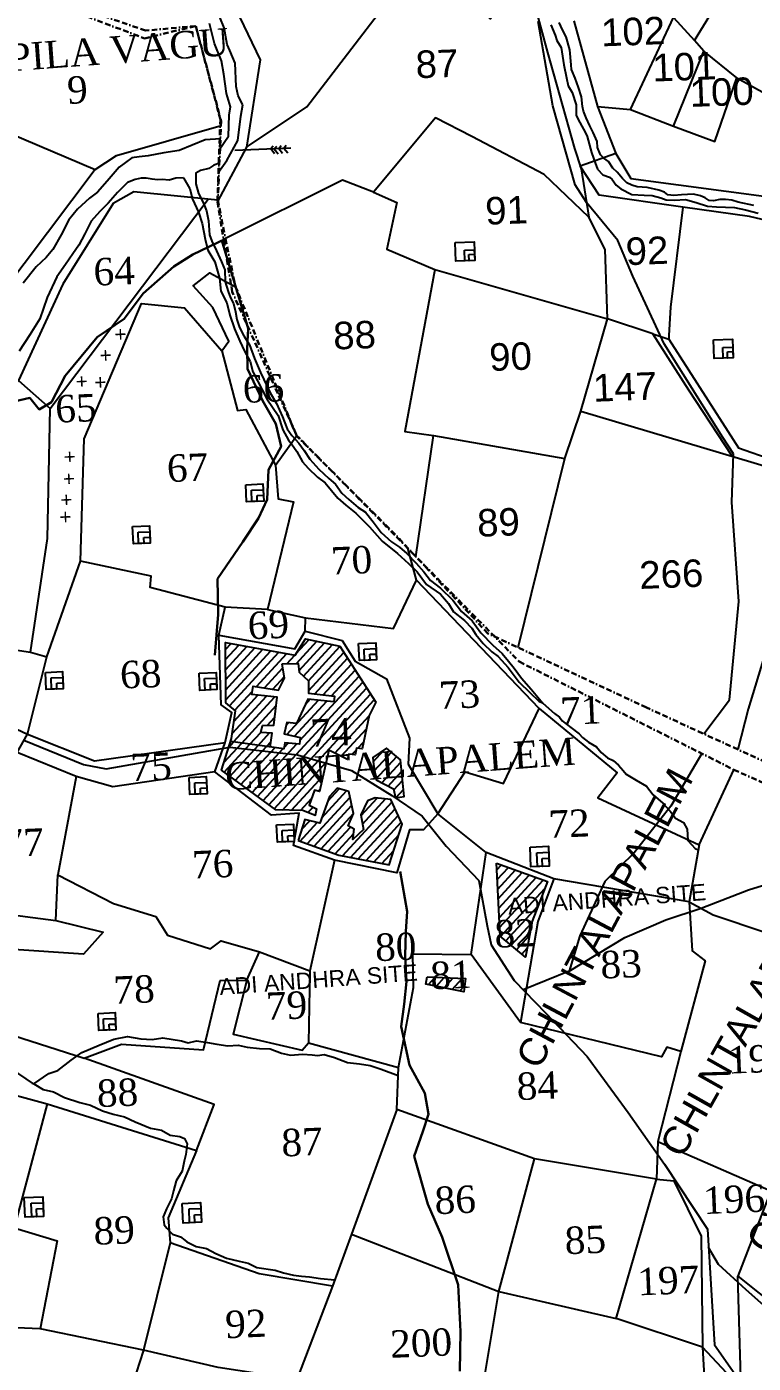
# Model space of a CAD drawing. Header units: inches. Extents: x 304037 to 460575, y 1453943 to 1639883.
# Drawn here: x 325574 to 326255, y 1598480 to 1599732 of the extents above; entities that cross this region are included whole.
import ezdxf

# ---------------------------------------------------------------- set-up
doc = ezdxf.new("R2010")
doc.units = ezdxf.units.IN
doc.header["$MEASUREMENT"] = 0
for name, pattern in [('ACAD_ISO02W100', [15, 12, -3]), ('ACAD_ISO07W100', [3, 0, -3]), ('BORDER', [1.75, 0.5, -0.25, 0.5, -0.25, 0, -0.25])]:
    doc.linetypes.add(name, pattern=pattern)
for name, color, linetype in [('CARTTRACK', 30, 'ACAD_ISO02W100'), ('NALA', 4, 'Continuous'), ('SQUAREWELL', 5, 'Continuous'), ('SURVEY_BND', 7, 'Continuous'), ('SURVEY_NO', 7, 'Continuous'), ('TEXT', 7, 'Continuous'), ('VILLAGE_AREA', 1, 'Continuous'), ('WATER_BODY', 4, 'Continuous')]:
    doc.layers.add(name, color=color, linetype=linetype)
doc.layers.add('FOOTPATH', color=150, linetype='ACAD_ISO07W100', lineweight=30)
doc.layers.add('VILL_BOUNDARY', color=6, linetype='BORDER', lineweight=30)
doc.styles.get("Standard").update_dxf_attribs({"font": 'arial.ttf'})
doc.dimstyles.get("Standard").update_dxf_attribs({"dimtxt": 0.18, "dimasz": 0.18, "dimexe": 0.18, "dimexo": 0.0625, "dimgap": 0.09, "dimtad": 0, "dimtih": 1, "dimtoh": 1, "dimdec": 4, "dimzin": 0, "dimdsep": 46, "dimtxsty": 'Standard', "dimcen": 0.09, "dimadec": 0, "dimazin": 0, "dimtfac": 1, "dimtdec": 4, "dimtofl": 0, "dimtmove": 0, "dimatfit": 3, "dimfxl": 0, "dimtolj": 1, "dimtzin": 0, "dimarcsym": 0})

# ---------------------------------------------------------------- blocks, each defined once
blk = doc.blocks.new('MADANAGARIAPALLE')
at = {"layer": 'CARTTRACK'}
blk.add_lwpolyline([(43.98, -222.1), (46.44, -219.08), (47.62, -210.19), (47.31, -201.15), (47.62, -196.77), (46.72, -195.25), (41.71, -186.55), (39.08, -180.27), (37.83, -176.99), (35.1, -173.44), (34.14, -171.78), (32.37, -164.54), (31.34, -156.84)], dxfattribs=at)
at = {"layer": 'NALA'}
for p, q in [((2.77, -156.34), (2.41, -155.36)), ((3, -157.86), (2.77, -156.34)), ((3.22, -158.44), (3, -157.86)), ((32.48, -157.17), (32.84, -158.13)), ((3.64, -159.6), (3.22, -158.44)), ((32.84, -158.13), (32.97, -158.61)), ((32.97, -158.61), (33.33, -159.26)), ((3.66, -161.73), (3.64, -159.6)), ((33.33, -159.26), (33.37, -159.67)), ((33.37, -159.67), (33.52, -160.87)), ((33.52, -160.87), (33.73, -162.06)), ((3.83, -162.56), (3.66, -161.73)), ((4.22, -163.41), (3.83, -162.56)), ((33.73, -162.06), (33.85, -162.78)), ((3.99, -164.43), (4.22, -163.41)), ((33.85, -162.78), (34.19, -163.41)), ((34.19, -163.41), (34.5, -164.53)), ((3.63, -166.64), (3.99, -164.43)), ((34.5, -164.53), (34.47, -165.51)), ((34.47, -165.51), (34.78, -166.14)), ((34.78, -166.14), (35.26, -167.12)), ((2.58, -168.4), (3.63, -166.64)), ((35.26, -167.12), (35.4, -167.43)), ((35.4, -167.43), (35.73, -168.91)), ((1.77, -169.43), (2.58, -168.4)), ((35.73, -168.91), (36.05, -169.87)), ((36.05, -169.87), (36.23, -170.46)), ((36.23, -170.46), (36.69, -170.97)), ((36.69, -170.97), (37.28, -171.22)), ((37.28, -171.22), (37.52, -171.44)), ((37.52, -171.44), (37.86, -171.96)), ((37.86, -171.96), (38.27, -172.31)), ((38.27, -172.31), (39.26, -172.85)), ((39.26, -172.85), (40.37, -172.98)), ((40.37, -172.98), (41.11, -173.02)), ((41.11, -173.02), (41.9, -173.27)), ((41.9, -173.27), (42.37, -173.47)), ((42.37, -173.47), (43.12, -173.53)), ((43.12, -173.53), (44.11, -173.49)), ((44.11, -173.49), (45.07, -173.8)), ((45.07, -173.8), (46.1, -174.17)), ((46.1, -174.17), (46.91, -174.27)), ((46.91, -174.27), (48.54, -174.39)), ((48.54, -174.39), (49.53, -174.64)), ((49.53, -174.64), (50.67, -174.98))]:
    blk.add_line(p, q, dxfattribs=at)
for points in [[(1.92, -167.41), (2.8, -166.2), (2.93, -164.29), (3.08, -163.53), (2.76, -162.31), (2.58, -160.55), (2.41, -159.33), (1.84, -157.73), (1.46, -155.9)], [(50.3, -174.28), (48.89, -173.91), (48.34, -173.73), (47.76, -173.64), (47.25, -173.62), (46.67, -173.73), (46.27, -173.68), (45.93, -173.43), (45.51, -173.23), (44.87, -173.03), (43.77, -173.05), (43.07, -173.09), (42.54, -173.02), (42.24, -172.76), (41.73, -172.55), (40.69, -172.28), (39.78, -172.18), (39.29, -172.02), (38.84, -171.79), (38.47, -171.37), (38.01, -170.78), (37.61, -170.41), (37.24, -169.8), (36.83, -169.46), (36.56, -169.16), (36.31, -168.48), (36.3, -167.93), (35.97, -167.1), (35.68, -166.5), (35.37, -165.75), (35.15, -165.13), (35.09, -164.72), (35.02, -163.83), (34.79, -162.98), (34.49, -162.11), (34.19, -161.3), (34.19, -160.89), (34.11, -159.52), (33.84, -158.33), (33.53, -157.66), (33.24, -157.01)]]:
    blk.add_lwpolyline(points, dxfattribs=at)
at = {"layer": 'SQUAREWELL'}
for points in [[(23.03, -176.63), (24.76, -176.63), (24.76, -178.33), (23.03, -178.33)], [(23.86, -177.35), (24.76, -177.35), (24.76, -178.33), (23.86, -178.33)], [(24.25, -177.76), (24.76, -177.76), (24.76, -178.33), (24.25, -178.33)], [(46.19, -186.34), (47.92, -186.34), (47.92, -188.04), (46.19, -188.04)], [(47.02, -187.06), (47.92, -187.06), (47.92, -188.04), (47.02, -188.04)], [(47.41, -187.47), (47.92, -187.47), (47.92, -188.04), (47.41, -188.04)]]:
    blk.add_lwpolyline(points, close=True, dxfattribs=at)
at = {"layer": 'SURVEY_BND'}
for points in [[(14.52, -130.3), (17.57, -132.38), (17.91, -135.8), (17.69, -138.86), (14.15, -143.56), (11.31, -143.64), (5.41, -142.55), (1.75, -144.15), (1.51, -149.16), (2.83, -152.23), (5.93, -159.39), (4.41, -167.27), (1.57, -172.09)], [(4.41, -167.27), (10.02, -163.8), (21.43, -150.02), (26.99, -156.44), (30.43, -152.56), (26.92, -145.44), (24.39, -140.47), (20.82, -147.08), (14.15, -143.56)], [(30.43, -152.56), (32.07, -159.69), (34.22, -168.49), (34.73, -170.36), (35.28, -174.78), (31.36, -170.75), (24.91, -167.04), (21.68, -165.25), (15.79, -171.78), (13.03, -170.57), (2.01, -175.56)], [(43.64, -156.94), (45.48, -159.09), (49.57, -152.94)], [(34.57, -156.9), (36.44, -164.75), (39.42, -165.13), (43.64, -156.94), (40.82, -153.62)], [(39.42, -165.13), (43.28, -166.81), (46.29, -160.1), (45.48, -159.09)], [(43.28, -166.81), (46.97, -168.32), (49.2, -162.61), (46.29, -160.1)], [(49.2, -162.61), (53.13, -164.97), (55.33, -165.14), (68.21, -169.49), (69.2, -167.76), (71.53, -168.32), (71.01, -163.69)], [(36.44, -164.75), (37.94, -169.09), (34.66, -170.12)], [(37.94, -169.09), (39.21, -171.41), (52.16, -173.63), (55.66, -174.95), (61.54, -175.76), (63.48, -167.89)], [(43.85, -174.19), (36.29, -172.8), (34.66, -170.12)], [(15.79, -171.78), (17.88, -172.79), (16.81, -177.01), (21.09, -179.02), (36.63, -184.07), (36.66, -177.76), (35.28, -174.78)], [(40.71, -185.58), (42.14, -186.14), (47.19, -194.68), (48.11, -196.22), (51.19, -197.45), (53.57, -197.33), (56.81, -194.17), (57.83, -191.14), (58.78, -189.56), (59.64, -189.83), (66.62, -182.37), (62.72, -179.96), (59.44, -177.88), (49.89, -175.26), (43.85, -174.19), (42.39, -183.23), (42.14, -185.8), (42.14, -186.14)], [(21.09, -179.02), (17.83, -193.63), (20.43, -194.08), (32.28, -196.61), (33.89, -192.37), (36.63, -184.07)], [(47.5, -196.97), (43.79, -190.84), (40.71, -185.58), (36.63, -184.07)], [(33.89, -192.37), (52.59, -198.69), (50.86, -209.21), (51.63, -209.77), (48.11, -219.99), (47.02, -223.63)], [(18.42, -205.04), (20.43, -194.08)], [(27.39, -213.63), (32.28, -196.61)]]:
    blk.add_lwpolyline(points, dxfattribs=at)
at = {"layer": 'VILL_BOUNDARY'}
blk.add_lwpolyline([(117.96, -281.32), (107.71, -273.93), (102.1, -270.03), (98.56, -266.66), (92.34, -260.06), (82.54, -254.11), (79.29, -252.18), (73.84, -246.46), (69.16, -241.65), (62.88, -234.06), (51.75, -226.01), (38.87, -219.52), (24.7, -212.24), (16.61, -202.95), (8.01, -193.69), (2.62, -180.36), (1.57, -172.09), (2.12, -164.66), (0.2, -156.09), (-4.38, -156.33), (-16.65, -151.6), (-14.4, -146.27), (-16.54, -146.16)], dxfattribs=at)
blk.add_lwpolyline([(117.96, -281.32), (107.71, -273.93), (102.1, -270.03), (98.56, -266.66), (92.34, -260.06), (82.54, -254.11), (79.29, -252.18), (73.84, -246.46), (69.16, -241.65), (62.88, -234.06), (51.75, -226.01), (38.87, -219.52), (24.7, -212.24), (16.61, -202.95), (8.01, -193.69), (2.62, -180.36), (1.57, -172.09), (2.12, -164.66), (0.2, -156.09), (-4.38, -156.33), (-16.65, -151.6), (-14.4, -146.27), (-16.54, -146.16)], dxfattribs=at)
at = {"layer": 'SURVEY_NO'}
for s, p in [('102', (37.01, -159.31)), ('87', (20.05, -161.58)), ('101', (41.55, -162.68)), ('100', (44.86, -165.11)), ('91', (25.88, -175.12)), ('92', (38.51, -179.27)), ('88', (11.64, -185.94)), ('90', (25.75, -188.42)), ('147', (35.07, -191.56)), ('89', (24.09, -203.43)), ('266', (38.65, -208.72))]:
    blk.add_text(s, height=2.5, dxfattribs=at).set_placement(p)
for rotation, p in [(59.9133, (27.86, -252.14)), (58.4072, (40.59, -260.67)), (52.3874, (47.94, -269.73))]:
    blk.add_text('CHLNTALAPALEM', height=2.5, rotation=rotation, dxfattribs=at).set_placement(p)
blk = doc.blocks.new('CHINTALAPALEM')
at = {"layer": 'VILLAGE_AREA', "linetype": 'ByBlock'}
h = blk.add_hatch(dxfattribs=at)
h.set_pattern_fill('ANSI31', color=256, scale=5, angle=180, style=0)
h.set_pattern_definition([(225, (-988.8612, -290.5478), (0.44194174, -0.44194174), [])])
h.paths.add_polyline_path([(124.74, 128.09), (121.24, 128.38), (121.1, 127.73), (124.54, 126.89)])
h.paths.add_polyline_path([(132.6, 136.62), (128.01, 138.5), (128.06, 131.82), (130.3, 129.81), (131.04, 133.07)])
h.paths.add_polyline_path([(118.62, 144.7), (117.17, 144.92), (116.46, 144.68), (115.82, 143.43), (115.98, 142.08), (114.98, 141.21), (115.15, 142.15), (114.61, 142.47), (115.15, 143.58), (114.8, 145.59), (113.76, 145.95), (113.02, 145.23), (112.03, 142.81), (110.68, 143.22), (109.98, 141.33), (113.64, 139.83), (118.2, 138.74), (119.56, 142.4)])
h.paths.add_polyline_path([(112.83, 148.27), (110.24, 149.13), (104.11, 150.1), (104, 150.09), (103.25, 148.02), (108.07, 144.2), (110.53, 144.04), (111.64, 143.53), (111.78, 144.14), (111.13, 144.51), (111.67, 145.86), (112.13, 145.7)])
h.paths.add_polyline_path([(119.65, 148.3), (118.42, 149.41), (117.12, 148.6), (117.16, 147.97), (117.33, 146.55), (118.9, 145.67), (119.05, 144.83), (119.82, 144.92)])
h.paths.add_polyline_path([(116.95, 152.47), (117.6, 153.64), (114.52, 158.91), (111.42, 159.7), (110.42, 158.25), (104.11, 159.66), (103.91, 154.17), (104.77, 153.38), (104.29, 150.87), (104.19, 150.61), (107.8, 149.95), (108.02, 151.22), (106.99, 151.33), (107.18, 151.95), (108.21, 151.94), (108.63, 154.48), (106.31, 154.83), (106.48, 155.58), (108.76, 155.12), (109.37, 156.19), (109.21, 157.51), (110.65, 157.48), (110.73, 156.68), (111.54, 155.85), (111.48, 154.73), (113.85, 154.34), (113.78, 153.85), (111.41, 154.19), (110.28, 152.02), (109.4, 152.13), (109.1, 151.11), (110.55, 150.7), (110.48, 150.12), (109.13, 150.3), (109.03, 149.73), (104.19, 150.61), (104, 150.09), (104.11, 150.1), (110.24, 149.13), (112.83, 148.27), (113.14, 149.44), (114.79, 148.53), (114.93, 149.01), (115.52, 148.91), (115.66, 149.54), (116.19, 149.44)])
h.paths.add_polyline_path([(127.23, 133.62), (129.69, 133.62), (129.69, 131.57), (127.23, 131.57)], flags=9)
h.paths.add_polyline_path([(128.06, 135.05), (146.48, 135.64), (146.55, 133.59), (128.13, 132.99)], flags=9)
h.paths.add_polyline_path([(110.58, 150.47), (113.1, 150.47), (113.1, 148.42), (110.58, 148.42)], flags=24)
h.paths.add_polyline_path([(103.18, 148.99), (120.66, 149.55), (120.72, 147.49), (103.24, 146.93)], flags=9)
at = {"linetype": 'ByBlock'}
for points in [[(110.12, 204.57), (110.35, 204.82)], [(110.12, 204.57), (110.45, 204.11)], [(110.44, 204.52), (110.68, 204.77)], [(110.44, 204.52), (110.78, 204.07)], [(110.86, 204.56), (111.09, 204.82)], [(110.86, 204.56), (111.19, 204.11)], [(111.32, 204.56), (111.55, 204.82)], [(111.32, 204.56), (111.65, 204.11)]]:
    blk.add_lwpolyline(points, dxfattribs=at)
at = {"layer": 'CARTTRACK', "linetype": 'ByBlock'}
for points in [[(85.33, 151.52), (90.66, 149.08), (92.72, 148.59), (100.95, 149.67), (104.11, 150.1), (110.24, 149.13), (115.12, 147.5), (118.72, 145.08), (121.41, 143.08), (123.47, 140.23), (126.32, 136.99), (126.93, 132.81), (127.2, 131.07), (129.17, 127.72), (131.95, 124.63), (135.57, 120.52), (139.09, 115.23), (142.21, 110.38), (145.89, 104.3), (146.08, 93.72), (149.23, 88.8)], [(147.18, 147.72), (144.14, 143.02), (140.63, 138.92), (137.84, 136.4), (135.34, 131.54), (134.24, 128.37), (129.96, 126.84)], [(134.24, 128.37), (139.45, 131.21), (143.25, 132.69), (146.53, 133.6), (150.91, 135.09), (157.62, 136.87), (164.18, 137.19)], [(176.46, 67.31), (168.87, 76.4), (165.7, 79.84), (162.62, 84.52), (159.87, 87.32), (155.96, 91.09), (152.03, 95.86), (149.19, 98.61), (146.77, 101.03), (145.92, 102.62)]]:
    blk.add_lwpolyline(points, dxfattribs=at)
at = {"layer": 'FOOTPATH', "linetype": 'ByBlock'}
for points in [[(105.64, 196.52), (102.59, 195.2), (100.83, 194.19), (97.93, 191.82), (96.08, 189.6), (93.56, 188.02), (90.47, 184.62), (89.12, 182.25), (87.99, 181.65), (87.16, 182.74), (85.21, 182.37), (83.74, 179.39), (81.93, 178), (79.67, 176.46), (77.94, 176.38), (76.93, 175.71), (78.07, 171.79), (78.19, 166.75), (78.24, 163.85), (76.98, 162.23), (75.23, 159.32), (74.63, 157.52)], [(103.08, 158.54), (103.54, 162.26), (103.62, 165.5), (106.07, 168.8), (107.6, 170.89), (108.45, 172.57), (108.7, 175.27), (109.93, 177.33), (109.52, 179.42), (108.42, 181.61), (107.17, 184.57), (107.21, 186.4), (107.38, 188.24), (105.3, 196.37)], [(119.19, 138.11), (119.68, 134.44), (119.47, 132.61), (119.33, 130.39), (119.33, 128.05), (119.05, 125.97), (118.67, 123.97), (119.3, 120.4), (120.58, 117.79), (120.86, 115.85), (120.27, 114.29), (119.37, 112.08), (120.44, 107.63), (121.62, 104.58), (122.9, 100.15), (122.94, 95.91), (122.73, 92.28)]]:
    blk.add_lwpolyline(points, dxfattribs=at)
at = {"layer": 'NALA', "linetype": 'ByBlock'}
for points in [[(105.57, 205.66), (104.17, 205.61), (101.74, 204.74), (100.35, 204.58), (98.91, 204.38), (98.08, 204.33), (97.4, 204.24), (96.22, 203.44), (95.07, 202.23), (94.13, 201.25), (93.38, 200.75), (92.25, 199.79), (91.41, 198.83), (90.66, 197.49), (89.83, 196.18), (89.19, 195.5), (88.24, 194.67), (87, 193.23)], [(105.38, 203.44), (104.87, 203.28), (104.39, 202.99), (103.62, 202.83), (103.18, 202.62), (103.14, 201.63), (103.36, 200.76), (103.75, 199.9), (104.01, 199.12), (104.17, 198.2), (104.19, 196.94), (104.39, 196.34), (104.77, 195.46), (105.19, 194.42), (105.45, 193.69), (105.45, 192.57), (105.7, 191.69), (105.87, 191.1), (106.12, 190.57), (106.28, 189.82), (106.38, 189.11), (106.58, 188.36), (106.96, 187.58), (107.44, 186.75), (107.85, 185.46), (108.32, 184.17), (109.14, 182.28), (109.68, 181.29), (110.16, 180.05), (110.54, 178.93), (110.96, 178.29), (111.55, 177.58), (112.03, 176.9), (112.51, 176.09), (113.3, 175.14), (114.18, 174.24), (114.74, 173.71), (115.29, 172.84), (115.92, 172.26), (116.74, 171.48), (117.39, 171.03), (118.06, 170.11), (118.75, 169.12), (119.66, 168.22), (120.37, 167.7), (121, 167.09), (121.81, 166.18), (122.49, 165.36), (123.06, 164.54), (123.96, 163.8), (125.04, 162.65), (125.78, 161.61), (126.72, 160.69), (127.46, 159.59), (128.51, 158.41), (129.33, 157.61), (129.89, 156.87), (130.37, 156.21), (131.01, 155.29), (131.83, 154.23), (132.84, 152.93), (133.87, 151.94), (134.31, 151.57), (134.54, 151.23), (135.33, 150.59), (136.04, 149.99), (136.34, 149.63), (136.88, 149.19), (137.59, 148.74), (137.99, 148.19), (138.54, 147.68), (139.06, 147.43), (139.52, 146.99), (139.92, 146.47), (140.18, 146.12), (141.09, 145.55), (142, 144.95), (142.58, 144.14), (143.42, 143.35), (144.08, 142.59), (144.52, 141.92), (145.25, 141.5), (145.54, 140.88), (145.57, 139.84), (146.22, 139.08), (146.49, 138.93)], [(102.05, 202.24), (101.35, 202.24), (100.73, 202.08), (100.1, 202.15), (99.67, 202.16), (99.18, 202.24), (98.64, 202.35), (98.18, 202.35), (97.61, 202.26), (96.92, 202.02), (95.97, 201.14), (95.07, 200.21), (94.28, 199.47), (93.43, 198.63), (92.83, 197.49), (92.24, 196.5), (91.64, 195.71), (90.92, 194.77), (90.09, 193.67), (89.13, 191.82), (88.38, 189.92), (87.4, 188.49), (86.36, 187.04)], [(82.99, 121.52), (84.77, 120.2), (84.92, 120.11), (85.76, 119.58), (86.7, 119.31), (87.66, 118.76), (89.06, 118.24), (90.01, 117.95), (91.1, 117.39), (92.06, 117.04), (93.08, 116.76), (94.02, 116.26), (95.42, 115.63), (96.4, 115.4), (97.18, 114.91), (98.05, 114.77), (98.46, 114.55), (98.68, 114.06), (98.54, 113.1), (98.37, 112.5), (98.12, 111.58), (97.55, 110.73), (97.27, 109.83), (97.04, 109.09), (96.57, 108.21), (96.23, 107.49), (96.3, 106.77), (96.53, 106.45), (97.01, 105.89), (97.72, 105.6), (98.12, 105.29), (98.28, 105.13), (99.14, 104.66), (100.05, 104.44), (100.89, 103.94), (101.85, 103.49), (103.01, 103.16), (103.8, 102.94), (104.6, 102.5), (106.26, 102.19), (107.01, 101.93), (107.91, 101.67), (108.62, 101.54), (109.35, 101.47), (110.35, 101.28), (111.65, 101.08)], [(102.05, 202.24), (102.57, 201.21), (102.78, 200.25), (103.28, 199.05), (103.57, 197.99), (103.79, 196.56), (103.99, 195.55), (104.58, 194.45), (104.95, 192.94), (105.03, 191.75), (105.52, 190.67), (105.74, 189.52), (106.11, 188.27), (106.57, 187.12), (106.96, 186.17), (107.43, 185.23), (107.64, 184.27), (108.81, 181.76), (109.79, 180.17), (110.16, 178.85), (110.62, 177.9), (110.88, 177.55), (111.36, 176.82), (111.84, 175.85), (112.32, 175.27), (113.15, 174.4), (113.83, 173.85), (114.91, 172.41), (115.62, 171.74), (116.5, 170.98), (117.7, 169.68), (118.8, 168.32), (120.16, 167.13), (121.13, 166.17), (121.87, 165.38), (122.67, 164.21), (123.91, 163.26), (124.62, 162.37), (125.03, 161.6), (126.02, 160.75), (126.64, 160.03), (126.99, 159.43), (127.64, 158.58), (128.38, 157.8), (128.95, 157.36), (129.81, 156.32), (130.76, 154.92), (131.72, 153.95), (132.48, 153.12), (132.87, 152.91)], [(84.92, 120.11), (86.32, 121.01), (87.16, 121.26), (88.43, 122.13), (89.43, 122.79), (91.03, 123.4), (92.41, 123.88), (93.66, 124.09), (94.85, 123.81), (95.9, 123.73), (96.87, 123.83), (98.56, 123.47), (99.17, 123.29), (99.93, 123.42), (100.95, 123.24), (101.77, 123.04), (102.79, 122.86), (103.73, 122.86), (104.55, 122.65), (105.67, 122.48), (106.64, 122.43), (107.66, 121.99), (108.48, 121.76), (109.57, 121.81), (110.44, 121.71), (110.92, 121.64), (111.56, 121.69), (112.48, 121.38), (113.66, 120.87), (114.75, 120.72), (115.69, 120.51), (116.71, 120.13), (118.21, 119.49)]]:
    blk.add_lwpolyline(points, dxfattribs=at)
at = {"layer": 'SQUAREWELL', "linetype": 'ByBlock'}
for points in [[(106.57, 173.99), (108.13, 173.99), (108.13, 172.42), (106.57, 172.42)], [(107.05, 173.46), (108.13, 173.46), (108.13, 172.42), (107.05, 172.42)], [(107.55, 172.96), (108.13, 172.96), (108.13, 172.42), (107.55, 172.42)], [(96.07, 170.6), (97.62, 170.6), (97.62, 169.02), (96.07, 169.02)], [(96.55, 170.07), (97.62, 170.07), (97.62, 169.02), (96.55, 169.02)], [(97.05, 169.56), (97.62, 169.56), (97.62, 169.02), (97.05, 169.02)], [(116.26, 159.07), (117.82, 159.07), (117.82, 157.5), (116.26, 157.5)], [(87.56, 157.63), (89.12, 157.63), (89.12, 156.06), (87.56, 156.06)], [(116.74, 158.54), (117.82, 158.54), (117.82, 157.5), (116.74, 157.5)], [(117.25, 158.04), (117.82, 158.04), (117.82, 157.5), (117.25, 157.5)], [(88.04, 157.1), (89.12, 157.1), (89.12, 156.06), (88.04, 156.06)], [(88.54, 156.6), (89.12, 156.6), (89.12, 156.06), (88.54, 156.06)], [(101.59, 156.98), (103.14, 156.98), (103.14, 155.4), (101.59, 155.4)], [(102.06, 156.45), (103.14, 156.45), (103.14, 155.4), (102.06, 155.4)], [(102.57, 155.94), (103.14, 155.94), (103.14, 155.4), (102.57, 155.4)], [(100.28, 147.5), (101.84, 147.5), (101.84, 145.93), (100.28, 145.93)], [(100.76, 146.97), (101.84, 146.97), (101.84, 145.93), (100.76, 145.93)], [(101.26, 146.47), (101.84, 146.47), (101.84, 145.93), (101.26, 145.93)], [(108.08, 142.83), (109.63, 142.83), (109.63, 141.25), (108.08, 141.25)], [(108.55, 142.3), (109.63, 142.3), (109.63, 141.25), (108.55, 141.25)], [(109.06, 141.79), (109.63, 141.79), (109.63, 141.25), (109.06, 141.25)], [(131.14, 139.84), (132.82, 139.84), (132.82, 138.03), (131.14, 138.03)], [(131.73, 139.29), (132.82, 139.29), (132.82, 138.03), (131.73, 138.03)], [(132.2, 138.75), (132.82, 138.75), (132.82, 138.03), (132.2, 138.03)], [(91.05, 126.31), (92.61, 126.31), (92.61, 124.74), (91.05, 124.74)], [(91.53, 125.78), (92.61, 125.78), (92.61, 124.74), (91.53, 124.74)], [(92.03, 125.27), (92.61, 125.27), (92.61, 124.74), (92.03, 124.74)], [(83.62, 109.78), (85.31, 109.78), (85.31, 107.98), (83.62, 107.98)], [(84.22, 109.24), (85.31, 109.24), (85.31, 107.98), (84.22, 107.98)], [(84.69, 108.7), (85.31, 108.7), (85.31, 107.98), (84.69, 107.98)], [(98.02, 108.65), (99.7, 108.65), (99.7, 106.85), (98.02, 106.85)], [(98.62, 108.11), (99.7, 108.11), (99.7, 106.85), (98.62, 106.85)], [(99.09, 107.57), (99.7, 107.57), (99.7, 106.85), (99.09, 106.85)]]:
    blk.add_lwpolyline(points, close=True, dxfattribs=at)
at = {"layer": 'SURVEY_BND', "linetype": 'ByBlock'}
for points in [[(79.11, 211.29), (81.19, 209.42), (94.01, 203.34), (96.02, 204.52), (105.67, 206.88)], [(94.01, 203.34), (80.3, 186.66), (65.41, 192.63), (70.93, 203.44)], [(105.09, 200.06), (97.46, 201.15), (95.52, 200.16), (90.62, 193), (86.21, 184.38), (89, 181.68), (104.21, 200.19)], [(86.25, 159.52), (87.73, 159.03), (91.17, 167.63), (91.98, 178.79), (97.72, 190.92), (101.64, 190.36), (104.88, 186.3), (105.57, 187.15), (104.22, 190.28), (102.51, 192.34), (104.09, 193.46), (106.38, 192.08)], [(104.88, 186.3), (106.08, 180.8), (106.85, 180.85), (109.36, 175.65), (111.4, 178.28)], [(86.21, 184.38), (81.44, 179.17), (76.3, 176.86), (70.52, 164.37), (77.09, 161.31), (86.25, 159.52), (88.25, 169.84), (89, 181.68)], [(109.36, 175.65), (109.45, 172.58), (110.84, 172.24), (108.08, 162.52), (104.2, 162.89), (97.45, 164.97), (97.57, 166.01), (91.17, 167.63)], [(108.08, 162.52), (111.51, 161.6), (119.5, 160.29), (121.78, 164.63), (121.11, 167.57)], [(111.42, 160.39), (114.78, 159.42), (115.88, 157.47), (118.67, 155.73), (120.53, 150.25), (120.31, 147.88), (122.83, 143.23), (125.5, 146.95), (128.94, 145.73), (132.49, 152.46), (121.78, 164.63)], [(85.69, 152.07), (91.69, 149.38), (103.68, 150.53), (104.41, 153.26), (103.47, 154.01), (103.53, 160.36), (104.2, 162.89)], [(103.53, 160.36), (110.42, 158.81), (111.42, 160.39), (111.51, 161.6)], [(80.47, 154.74), (85.69, 152.07), (87.73, 159.03)], [(89.96, 148.02), (84.65, 150.42), (85.69, 152.07)], [(132.49, 152.46), (139.37, 146.28), (137.5, 144.08), (146.59, 139.41), (150.04, 146.12)], [(84.65, 150.42), (77.89, 141.34), (82.2, 135.86), (87.54, 134.96), (87.9, 139.09)], [(102.64, 147.91), (103.68, 150.53)], [(113.23, 139.38), (109.55, 140.88), (110.19, 143.81), (107.64, 143.75), (102.64, 147.91), (93.28, 146.94), (89.96, 148.02), (87.9, 139.09), (92.87, 136.29), (96.69, 134.94), (97.69, 133.17), (101.57, 131.77), (102.57, 132.47), (106.04, 131.32), (110.57, 129.39)], [(122.83, 143.23), (121.46, 141.82), (120.2, 141.86), (118.88, 138), (113.23, 139.38), (110.57, 129.39), (110.15, 122.83), (118.27, 120.21), (119.95, 127.46), (120.03, 130.53), (125.34, 130.27), (127.1, 139.51)], [(146.59, 139.41), (145.46, 134.22), (133.2, 136.86), (127.1, 139.51), (122.83, 143.23)], [(133.2, 136.86), (131.57, 133.01), (129.6, 123.87), (125.34, 130.27)], [(87.54, 134.96), (91.82, 133.71), (89.95, 131.78), (83.16, 132.52), (81.53, 125.24), (89.63, 122.27), (93.09, 123.42), (100.55, 122.58), (102.32, 128.83), (104.76, 128.78), (106.04, 131.32)], [(145.46, 134.22), (145.54, 129.75), (146.71, 128.8), (144.14, 120.62), (142.86, 121.05), (142.35, 120.19), (129.6, 123.87)], [(145.46, 134.22), (147.59, 132.97), (152.35, 131.13), (158.58, 127.51), (177.52, 119.18), (178.26, 123.06)], [(104.76, 128.78), (103.32, 123.91), (109.56, 122.17), (110.15, 122.83)], [(141.67, 112.48), (151.8, 107.55), (154.73, 118.11), (158.58, 127.51)], [(81.53, 125.24), (80.96, 119.86), (86.05, 118.25), (99.53, 113.42), (101.3, 117.55), (89.63, 122.27)], [(144.14, 120.62), (141.67, 112.48), (141.41, 109.05), (130.36, 111.36), (117.96, 116.4), (118.27, 120.21)], [(86.05, 118.25), (82.58, 107.07), (86.46, 105.71), (84.57, 97.73), (82.42, 97.92), (81.44, 91.16), (70.11, 94.22)], [(117.96, 116.4), (113.37, 105.2), (111.41, 100.51), (104.76, 101.93), (96.77, 105.08)], [(99.53, 113.42), (96.68, 107.39), (96.77, 105.08), (93.91, 95.41), (84.57, 97.73)], [(113.37, 105.2), (126.6, 99.39), (130.36, 111.36)], [(126.6, 99.39), (137.22, 96.49), (141.41, 109.05)], [(141.41, 109.05), (143.01, 108.84), (145.28, 103.69), (144.97, 93.54), (137.22, 96.49)], [(151.8, 107.55), (148.48, 99.89), (161.96, 88.21), (169.59, 102.44)], [(111.41, 100.51), (107.81, 92.15), (123.65, 85.43), (126.6, 99.39)], [(159.7, 72.77), (151.03, 73.37), (150.87, 76.62), (148.34, 89.61), (148.48, 99.89)], [(112.09, 71.81), (113.08, 74.89), (103.47, 79.83), (107.81, 92.15), (100.67, 93.54), (93.91, 95.41), (90.89, 87.24), (81.44, 91.16)], [(148.34, 89.61), (144.97, 93.54), (145.2, 77.9), (150.87, 76.62)]]:
    blk.add_lwpolyline(points, dxfattribs=at)
at = {"layer": 'VILL_BOUNDARY'}
blk.add_lwpolyline([(86.7, 220.37), (99.01, 215.11), (103.74, 216.04), (105.7, 207.27), (105.09, 200.06), (105.64, 196.52), (106.36, 192.14), (111.36, 178.33), (130.86, 156.8), (150.04, 146.12), (154.05, 144.12), (166.07, 135.9), (178.26, 123.06), (183.89, 117.81), (195.6, 110.79), (201.61, 103.64), (221.51, 89.66)], dxfattribs=at)
at = {"layer": 'VILLAGE_AREA', "linetype": 'ByBlock'}
for points in [[(111.64, 143.53), (110.53, 144.04), (108.07, 144.2), (103.25, 148.02), (104.29, 150.87), (104.77, 153.38), (103.91, 154.17), (104.11, 159.66), (110.42, 158.25), (111.42, 159.7), (114.52, 158.91), (117.6, 153.64), (116.95, 152.47), (116.19, 149.44), (115.66, 149.54), (115.52, 148.91), (114.93, 149.01), (114.79, 148.53), (113.14, 149.44), (112.13, 145.7), (111.67, 145.86), (111.13, 144.51), (111.78, 144.14), (111.64, 143.53)], [(109.21, 157.51), (110.65, 157.48), (110.73, 156.68), (111.54, 155.85), (111.48, 154.73), (113.85, 154.34), (113.78, 153.85), (111.41, 154.19), (110.28, 152.02), (109.4, 152.13), (109.1, 151.11), (110.55, 150.7), (110.48, 150.12), (109.13, 150.3), (109.03, 149.73), (104.19, 150.61)], [(107.8, 149.95), (108.02, 151.22), (106.99, 151.33), (107.18, 151.95), (108.21, 151.94), (108.63, 154.48), (106.31, 154.83), (106.48, 155.58), (108.76, 155.12), (109.37, 156.19), (109.21, 157.51)], [(117.33, 146.55), (118.9, 145.67), (119.05, 144.83), (119.82, 144.92), (119.65, 148.3), (118.42, 149.41), (117.12, 148.6), (117.16, 147.97), (117.33, 146.55)], [(109.98, 141.33), (113.64, 139.83), (118.2, 138.74), (119.56, 142.4), (118.62, 144.7), (117.17, 144.92), (116.46, 144.68), (115.82, 143.43), (115.98, 142.08), (114.98, 141.21), (115.15, 142.15), (114.61, 142.47), (115.15, 143.58), (114.8, 145.59), (113.76, 145.95), (113.02, 145.23), (112.03, 142.81), (110.68, 143.22), (109.98, 141.33)], [(128.01, 138.5), (132.6, 136.62), (131.04, 133.07), (130.3, 129.81), (128.06, 131.82), (128.01, 138.5)], [(121.24, 128.38), (124.74, 128.09), (124.54, 126.89), (121.1, 127.73), (121.24, 128.38)]]:
    blk.add_lwpolyline(points, dxfattribs=at)
at = {"layer": 'SURVEY_BND', "linetype": 'ByBlock', "char_height": 1.35, "width": 0.9443, "attachment_point": 1}
for insert in [(95.14, 188.89), (93.7, 187.03), (91.42, 184.73), (93.12, 184.58), (90.04, 177.9), (89.88, 175.9), (89.57, 173.99), (89.42, 172.43)]:
    blk.add_mtext('+', dxfattribs=dict(at, insert=insert))
at = {"layer": 'SURVEY_NO', "char_height": 2.5, "width": 25.251, "attachment_point": 1}
for s, insert in [('{\\fTimes New Roman|b0|i0|c0|p18;9}', (91.74, 211.92)), ('{\\fTimes New Roman|b0|i0|c0|p18;64}', (93.46, 195.23)), ('{\\fTimes New Roman|b0|i0|c0|p18;66}', (106.65, 183.96)), ('{\\fTimes New Roman|b0|i0|c0|p18;65}', (89.45, 182.87)), ('{\\fTimes New Roman|b0|i0|c0|p18;67}', (99.42, 177.02)), ('{\\fTimes New Roman|b0|i0|c0|p18;70}', (114.04, 167.95)), ('{\\fTimes New Roman|b0|i0|c0|p18;69}', (106.2, 162.37)), ('{\\fTimes New Roman|b0|i0|c0|p18;68}', (94.35, 158.36)), ('{\\fTimes New Roman|b0|i0|c0|p18;73}', (123.38, 155.28)), ('{\\fTimes New Roman|b0|i0|c0|p18;71}', (134.4, 153.36)), ('{\\fTimes New Roman|b0|i0|c0|p18;74}', (111.5, 152.32)), ('{\\fTimes New Roman|b0|i0|c0|p18;75}', (94.95, 149.86)), ('{\\fTimes New Roman|b0|i0|c0|p18;77}', (82.98, 143.42)), ('{\\fTimes New Roman|b0|i0|c0|p18;72}', (132.9, 143.09)), ('{\\fTimes New Roman|b0|i0|c0|p18;76}', (100.2, 140.75)), ('{\\fTimes New Roman|b0|i0|c0|p18;82}', (127.56, 133.28)), ('{\\fTimes New Roman|b0|i0|c0|p18;80}', (116.6, 132.51)), ('{\\fTimes New Roman|b0|i0|c0|p18;78}', (92.54, 129.61)), ('{\\fTimes New Roman|b0|i0|c0|p18;81}', (121.54, 129.73)), ('{\\fTimes New Roman|b0|i0|c0|p18;83}', (137.11, 130.06)), ('{\\fTimes New Roman|b0|i0|c0|p18;79}', (106.41, 127.56)), ('{\\fTimes New Roman|b0|i0|c0|p18;191}', (148.39, 120.9)), ('{\\fTimes New Roman|b0|i0|c0|p18;88}', (90.64, 120.25)), ('{\\fTimes New Roman|b0|i0|c0|p18;84}', (129, 119.29)), ('{\\fTimes New Roman|b0|i0|c0|p18;87}', (107.3, 115.04)), ('{\\fTimes New Roman|b0|i0|c0|p18;86}', (121.07, 109.19)), ('{\\fTimes New Roman|b0|i0|c0|p18;89}', (89.81, 107.7)), ('{\\fTimes New Roman|b0|i0|c0|p18;196}', (145.59, 108.18)), ('{\\fTimes New Roman|b0|i0|c0|p18;85}', (132.8, 105.04)), ('{\\fTimes New Roman|b0|i0|c0|p18;197}', (139.28, 101.01)), ('{\\fTimes New Roman|b0|i0|c0|p18;92}', (101.48, 98.67)), ('{\\fTimes New Roman|b0|i0|c0|p18;200}', (116.47, 96.25))]:
    blk.add_mtext(s, dxfattribs=dict(at, insert=insert))
at = {"layer": 'TEXT', "linetype": 'ByBlock'}
for p in [(128.91, 133.75), (102.26, 127.51)]:
    blk.add_text('ADI ANDHRA SITE', height=1.5, rotation=1.8371, dxfattribs=at).set_placement(p)
at = {"layer": 'TEXT', "char_height": 2.5, "width": 25.251, "attachment_point": 1, "rotation": 1.8371}
for s, insert in [('{\\fTimes New Roman|b0|i0|c0|p18;KAPILA VAGU}', (80.97, 214.93)), ('{\\fTimes New Roman|b0|i0|c0|p18;CHINTALAPALEM}', (103.52, 148.66))]:
    blk.add_mtext(s, dxfattribs=dict(at, insert=insert))
at = {"linetype": 'ByBlock'}
blk.add_leader([(106.83, 204.57), (111.96, 204.56)], dimstyle='Standard', override={"dimgap": 0.09, "dimtad": 0}, dxfattribs=at)

msp = doc.modelspace()

# ---------------------------------------------------------------- block references
at = {"layer": 'VILLAGE_AREA', "xscale": 10.30774339438015, "yscale": 10.30774339435447, "zscale": 10.30774339435233, "rotation": 2.131579333032909}
msp.add_blockref('MADANAGARIAPALLE', (325670.4, 1601340.1), dxfattribs=at)
at = {"layer": 'WATER_BODY', "linetype": 'ByBlock', "xscale": 10.25705948536904, "yscale": 10.25705948523682, "zscale": 10.2570594853704, "rotation": 2.390673287726939}
msp.add_blockref('CHINTALAPALEM', (324761.6, 1597474), dxfattribs=at)

doc.saveas('drawing.dxf')
